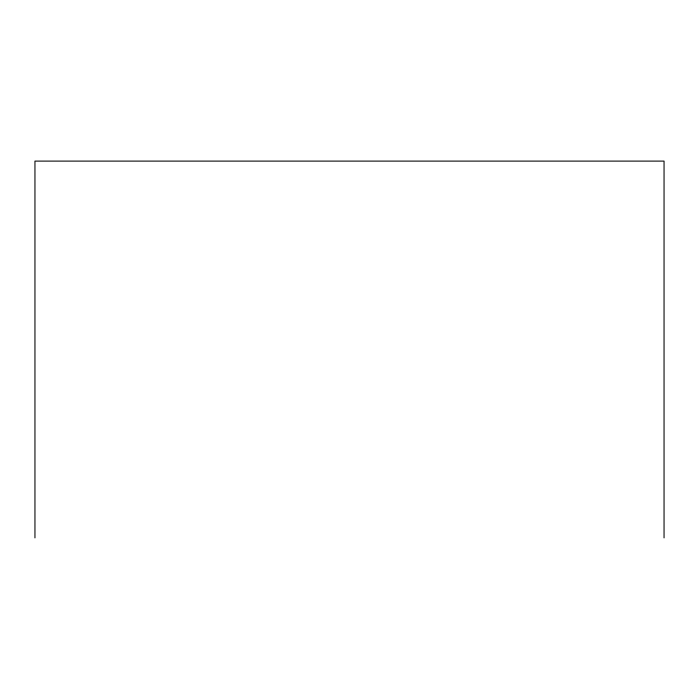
<?xml version="1.0" encoding="UTF-8"?>
<svg xmlns="http://www.w3.org/2000/svg" width="699" height="699" viewBox="0 0 699 699"><rect width="100%" height="100%" fill="white"/><g stroke="black" fill="none" stroke-linecap="round" stroke-linejoin="round"><path stroke-width="1.05" d="M664.05 537.898L664.05 161.102L34.95 161.102L34.95 537.898"/></g></svg>
